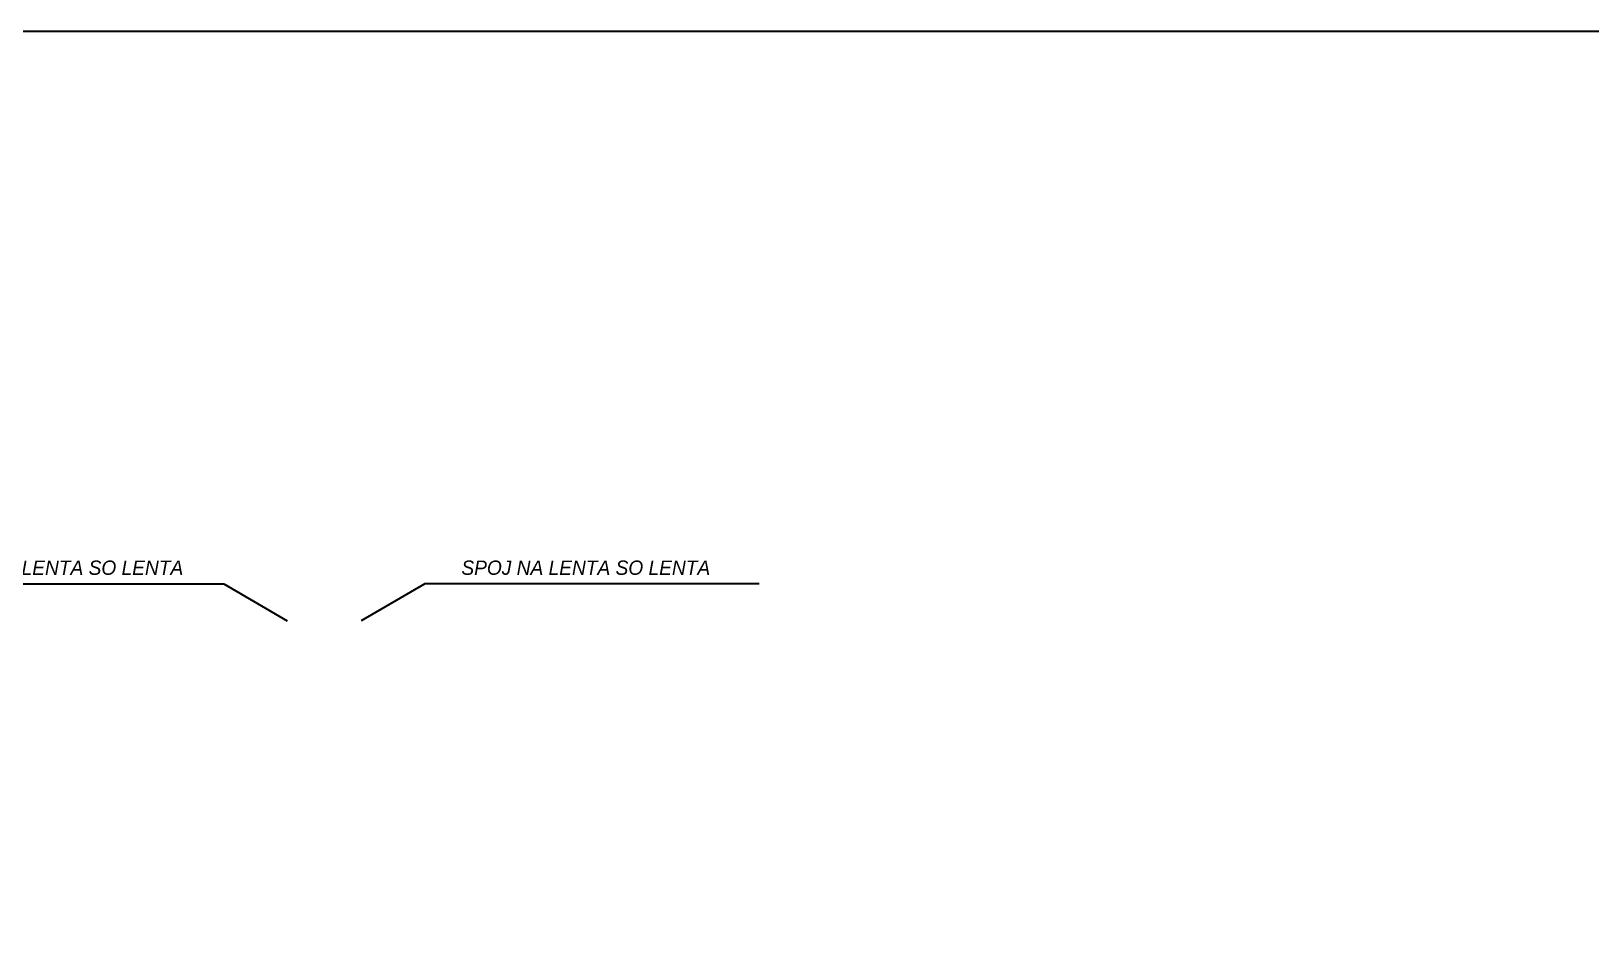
# Model space of a CAD drawing. Header units: millimetres. Extents: x -22688 to 165477, y -34508 to 218425.
# Drawn here: x 59903 to 72984, y 103242 to 110912 of the extents above; entities that cross this region are included whole.
import ezdxf

# ---------------------------------------------------------------- set-up
doc = ezdxf.new("R2010")
doc.units = ezdxf.units.MM
doc.header["$MEASUREMENT"] = 0
doc.layers.add('GROMOBRAN', color=5, linetype='Continuous', lineweight=35)
doc.layers.add('tekst', color=7, linetype='Continuous', lineweight=13)

msp = doc.modelspace()

# ---------------------------------------------------------------- linework, layer by layer
at = {"layer": 'GROMOBRAN'}
for p, q in [((58713.8, 106276.8), (61518.6, 106276.8)), ((61518.6, 106276.8), (62051.2, 105967.3)), ((63203.5, 106276.8), (62670.9, 105967.3)), ((66008.3, 106276.8), (63203.5, 106276.8))]:
    msp.add_line(p, q, dxfattribs=at)
at = {"layer": 'GROMOBRAN', "color": 104, "true_color": 0x029e21}
msp.add_lwpolyline([(-22687.9, 110912), (108041.9, 110912), (108041.9, 77747.6), (-22687.9, 77747.6)], close=True, dxfattribs=at)

# ---------------------------------------------------------------- texts
at = {"layer": 'tekst', "char_height": 120, "width": 2671.624, "attachment_point": 1}
for insert in [(59092.1, 106473.2), (63511.6, 106473.2)]:
    msp.add_mtext('{\\fMacedonian Helv|b0|i1|c0|p34;SPOJ NA LENTA SO LENTA}', dxfattribs=dict(at, insert=insert))

doc.saveas('drawing.dxf')
